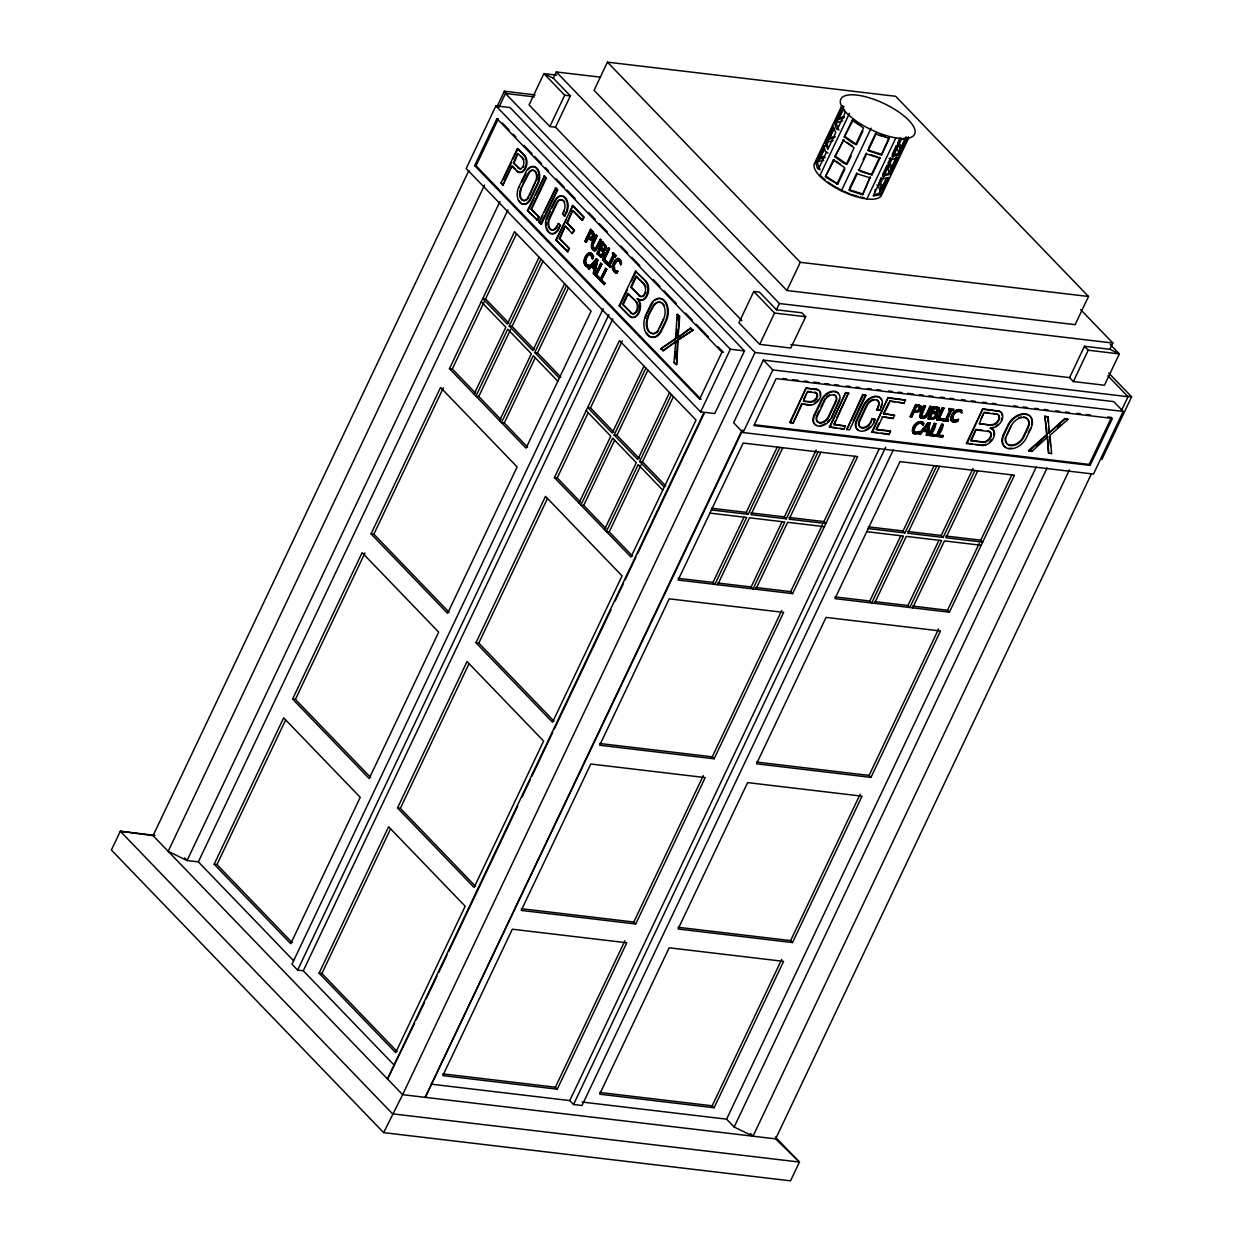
<?xml version="1.0" encoding="UTF-8"?>
<svg xmlns="http://www.w3.org/2000/svg" width="1243" height="1243" viewBox="0 0 1243 1243"><rect width="100%" height="100%" fill="white"/><g stroke="black" fill="none" stroke-linecap="round" stroke-linejoin="round"><path stroke-width="1.5" d="M937.377 413.841L934.596 418.363L927.977 418.596L933.633 406.679L938.403 407.549M662.659 350.759L676.472 341.079L663.358 350.852L660.763 348.801L675.555 338.453L677.124 314.355L679.719 316.406L677.948 337.941L679.004 316.312L677.124 314.355M660.763 348.801L676.27 338.531L676.86 329.271M677.466 319.995L677.823 314.432M678.15 340.489L676.596 364.587L677.451 340.411L692.957 330.141L677.451 340.411M675.881 364.494L674.001 362.536L675.757 340.986M674.996 359.025L675.586 351.847M921.327 407.238L918.67 411.495L913.667 412.21L911.787 416.902L913.667 412.21M825.336 146.348L823.627 145.788L815.703 162.491L817.273 167.867L820.069 169.778L817.412 163.035L824.544 148.01M823.627 145.788L825.212 151.164L828.009 153.075M825.119 142.665L827.776 149.409L835.7 132.706L833.043 125.963L825.119 142.665L826.828 143.209L828.304 148.445M844.168 106.68L842.459 106.137L834.535 122.824L836.104 128.2L838.901 130.111L836.244 123.368L843.375 108.343M842.459 106.137L845.131 112.864L837.192 129.567M881.52 189.324L878.863 182.581L881.644 184.492L883.229 189.868L886.399 183.187M889.444 172.622L886.787 165.878L882.825 174.238M891.153 173.165L891.324 172.187M898.86 152.796L896.203 146.053L892.241 154.396M900.352 149.657L897.695 142.914L900.072 137.911M900.585 153.34L900.74 152.361M927.977 435.392L929.78 422.806L928.008 422.589L918.732 434.071L920.41 434.491L922.974 431.274L927.076 431.772L926.47 435.205L927.977 435.392L929.78 422.806M927.325 430.373L928.086 424.314L927.325 430.373L923.767 429.721L928.086 424.314M926.47 435.205L926.843 431.523L922.726 431.026L920.177 434.242L918.732 434.071M594.185 274.361L597.759 259.973L594.542 274.408L593.175 273.32L594.107 269.311L591.357 266.468L589.12 269.109L588.157 268.115L596.593 258.762L588.157 268.115M594.48 267.68C596.951 248.6 597.417 275.34 592.258 265.38L596.034 260.921M594.542 274.408L593.533 273.367L594.449 269.358L591.357 266.468M937.766 409.46L936.212 411.682L932.763 411.697L934.41 408.201L937.968 409.398M495.926 105.888L466.187 168.52L700.632 411.868L714.756 413.546L744.495 350.914L510.065 107.566L495.926 105.888L730.371 349.236L744.495 350.914M496.92 106.898L504.347 91.236L535.158 94.888M155.018 835.358L120.307 831.241L111.373 850.026L383.636 1132.637L790.532 1180.85L799.451 1162.065L775.616 1138.883L402.623 1094.679L153.06 835.638L468.906 170.477M498.816 107.457L505.466 93.458L534.319 96.876M474.64 165.599L496.936 118.629L498.35 118.8L476.053 165.77L701.036 399.298L699.623 399.143L474.64 165.599L476.053 165.77M484.552 185.067L168.178 851.331L187.056 860.529L198.352 861.865L293.581 960.715M502.902 184.927L501.007 182.97L517.368 148.523L524.686 155.468A9.276 5.951 -83.2 0 1 525.696 168.209A9.276 5.951 -83.2 0 1 517.243 171.13L511.821 166.142L502.902 184.927L511.821 166.142M503.353 179.613L511.526 162.382M513.157 158.949L518.067 148.601M518.735 168.007L513.312 163.019L517.772 153.619L514.012 163.097L518.735 168.007A5.562 3.574 -83.2 0 0 521.392 168.706M741.885 320.663L555.497 127.19L570.366 95.882L553.353 78.216L556.336 71.954L600.664 77.206M499.966 201.521L187.056 860.529L184.523 857.903M198.352 861.865L507.936 209.865M518.704 187.32L526.131 171.658A11.125 7.147 -83.2 0 1 536.261 168.147A11.125 7.147 -83.2 0 1 537.473 183.436L530.046 199.082A11.125 7.147 -83.2 0 1 519.916 202.593A11.125 7.147 -83.2 0 1 518.704 187.32L519.403 187.398M521.889 182.177L526.022 173.476M549.857 126.522L564.726 95.214L543.921 73.617L529.052 104.94L549.857 126.522L555.497 127.19M520.584 189.278L528.026 173.616A7.427 4.77 -83.2 0 1 534.785 171.285A7.427 4.77 -83.2 0 1 535.593 181.462L528.151 197.124A7.427 4.77 -83.2 0 1 521.392 199.47A7.427 4.77 -83.2 0 1 520.584 189.278L528.726 173.709A7.427 4.77 -83.2 0 1 536.37 172.591M529.689 195.477L535.593 181.462M214.153 864.242L283.668 717.848L360.237 797.322L290.722 943.717L214.153 864.242L216.981 864.569L292.214 942.66M292.602 699.048L362.117 552.653L438.686 632.128L369.171 778.538L292.602 699.048L295.414 699.389L370.647 777.465M371.036 533.869L440.55 387.459L517.119 466.948L447.604 613.343L371.036 533.869L373.863 534.195L449.08 612.286M449.469 368.674L514.524 231.664L591.093 311.154L526.038 448.148L449.469 368.674L452.297 369L475.587 393.176M519.294 200.838A11.125 7.147 -83.2 0 0 530.745 199.175L538.188 183.513A11.125 7.147 -83.2 0 0 537.675 169.079A11.125 7.147 -83.2 0 0 528.197 169.514M527.467 210.44L544.543 176.086L546.423 178.044L531.553 209.352L539.12 217.214L537.629 220.337L527.467 210.44L537.629 220.337M216.981 864.569L285.672 719.915M295.414 699.389L364.945 552.98M373.863 534.195L443.378 387.8M452.297 369L484.086 302.065M508.853 323.102L485.562 298.942L516.544 233.715M528.182 210.533L533.9 198.476M535.547 195.027L544.543 176.086M539.12 217.214L530.854 209.275L545.724 177.967L543.828 175.993M607.439 62.15L594.061 90.335L786.912 290.505L1075.133 324.656L1088.511 296.487L895.659 96.301L607.439 62.15L800.29 262.32L1088.511 296.487M536.929 220.26L538.421 217.121M538.825 222.217L555.885 187.864L557.765 189.822L541.42 224.268L538.825 222.217L541.42 224.268M539.524 222.311L542.803 215.412M544.434 211.963L555.062 189.573M540.705 224.191L557.066 189.728L555.17 187.771M564.353 216.002L562.457 214.045L563.949 210.906A7.427 4.77 -83.2 0 0 563.141 200.713A7.427 4.77 -83.2 0 0 556.382 203.06L548.955 218.706A7.427 4.77 -83.2 0 0 549.763 228.898A7.427 4.77 -83.2 0 0 556.507 226.568L558.713 223.522L560.593 225.48L558.402 228.526A11.125 7.147 -83.2 0 1 548.272 232.037A11.125 7.147 -83.2 0 1 547.06 216.748L554.502 201.086A11.125 7.147 -83.2 0 1 564.633 197.59A11.125 7.147 -83.2 0 1 565.845 212.864L564.353 216.002L566.544 212.957A11.125 7.147 -83.2 0 0 565.332 197.668A11.125 7.147 -83.2 0 0 555.201 201.18L554.502 201.086M546.811 219.467A11.125 7.147 -83.2 0 1 547.759 216.841L550.245 211.621M551.892 208.14L555.201 201.18M556.507 226.568L557.221 226.646A7.427 4.77 -83.2 0 1 550.463 228.992A7.427 4.77 -83.2 0 1 549.655 218.799L557.097 203.137A7.427 4.77 -83.2 0 1 564.726 202.034M474.049 394.186L505.839 327.251L481.259 301.738M539.105 257.177L507.315 324.112L482.75 298.6L485.562 298.942M564.633 283.668L532.843 350.604L509.21 326.086L541 259.134M565.052 216.08L563.172 214.122L563.949 210.906M558.402 228.526L559.894 225.387L557.998 223.429M501.084 419.652L478.773 396.486L510.547 329.55M534.35 349.578L512.038 326.412L543.005 261.185M555.839 239.883L572.899 205.515L584.241 217.292L582.05 220.337L572.588 210.533L566.653 223.056L574.437 230.499L572.246 233.544L565.161 226.195L559.21 238.718L569.372 248.616L567.88 251.739L555.839 239.883L567.88 251.739M556.538 239.961L566.357 219.296M570.444 210.688L572.899 205.515M569.372 248.616L559.925 238.796L565.161 226.195M574.437 230.499L567.352 223.134L572.588 210.533M572.246 233.544L573.738 230.421M567.181 251.661L568.657 248.522M582.05 220.337L583.526 217.214L572.184 205.437M499.577 420.678L531.351 353.742L507.719 329.209L475.945 396.144L478.773 396.486M585.81 242.261C590.161 229.877 587.395 246.192 584.863 241.266L590.518 229.365L593.253 231.928L594.309 234.865L593.299 238.423L590.813 239.775M586.168 242.307L585.22 241.313L590.876 229.396M588.561 236.465L591.186 231.757L593.066 235.502L591.808 237.879L588.561 236.465L590.58 238.003M588.918 236.512L591.186 231.757M559.319 378.09L534.739 352.577L566.513 285.641M527.576 447.138L504.285 422.977L535.251 357.751M560.842 377.08L537.566 352.903L568.533 287.692M593.703 248.476L593.066 244.84L597.199 235.968C594.17 234.088 587.551 248.584 594.309 250.713M596.236 234.974L591.668 245.726L593.703 250.387M595.879 234.927L596.842 235.921L592.554 245.43L593.346 248.429L596.22 248.134L600.478 239.371L595.148 248.849M586.059 265.924C580.217 260.766 590.409 245.928 593.672 256.913L592.336 258.699L593.315 256.866C589.275 244.436 578.011 265.023 588.157 267.105M600.12 239.34L601.084 240.334L595.801 250.325M589.679 265.334C586.183 269.265 591.979 264.619 588.032 265.38M600.478 239.371L601.441 240.365L597.914 247.792L594.542 250.775M601.115 257.037L596.795 253.665L602.451 241.748L606.522 246.953L605.621 249.921L604.129 250.635M600.524 256.866L597.153 253.696L602.808 241.795M601.394 255.343L598.396 253.308C598.986 242.991 606.739 254.178 601.037 255.297M601.115 247.575C600.975 240.8 607.361 246.409 604.44 249.221C601.457 249.563 600.214 246.161 603.834 249.501M600.975 255.281L598.753 253.339L600.835 248.942M601.472 247.621L603.119 244.141M602.467 256.431C605.201 255.281 602.342 250.527 604.486 250.682M599.39 279.442L594.869 275.076L600.866 263.205L595.211 275.107L599.39 279.442L600.058 278.028L596.485 274.656L601.83 264.2L596.485 274.656M602.622 259.709L608.635 247.839L609.598 248.833L604.611 259.336L607.811 262.677C606.879 268.628 597.293 251.366 607.143 264.075M602.979 259.756L608.635 247.839M607.811 262.677L604.253 259.29L609.241 248.786L608.278 247.808M599.033 279.395L600.058 278.028M606.802 264.044L607.47 262.63M604.3 284.554L599.779 280.188L605.792 268.317L600.136 280.219L604.3 284.554L604.968 283.14L601.41 279.768L606.755 269.311L601.41 279.768M610.406 267.463L607.268 264.526L607.843 263.314L607.625 264.573L610.406 267.463L610.997 266.251L609.723 265.256L614.228 255.778L615.487 256.773L616.062 255.561L613.281 252.655L612.348 253.836C615.611 259.849 602.156 274.082 613.265 254.784M613.622 254.831L613.281 252.655M614.57 255.825L609.723 265.256M610.064 267.431L610.997 266.251M615.487 256.773L615.72 255.514L612.923 252.624M603.958 284.507L604.968 283.14M617.491 271.114C614.865 275.62 619.573 270.617 616.979 271.238M620.661 264.681L621.562 262.77L619.076 258.839M618.299 258.513L621.298 261.123L621.003 264.728L618.688 260.409M603.212 308.715L291.965 964.226L297.636 970.115L303.276 970.783L394.497 1065.453M297.636 970.115L608.884 314.603M303.276 970.783L612.877 318.783M619.169 305.623L635.53 271.176L646.158 281.571A10.208 6.557 -83.2 0 1 647.261 295.57A10.208 6.557 -83.2 0 1 637.985 298.786L637.271 298.708A10.208 6.557 -83.2 0 1 638.389 312.708A10.208 6.557 -83.2 0 1 629.098 315.924L619.169 305.623L629.797 316.017A10.208 6.557 -83.2 0 0 639.088 312.801A10.208 6.557 -83.2 0 0 637.985 298.786M619.869 305.716L627.233 290.209M631.32 281.602L636.23 271.269M635.453 313.112A6.495 4.164 -83.2 0 1 631.289 312.879L622.541 304.457L627.746 293.503L635.157 300.526M641.466 296.642A6.495 4.164 -83.2 0 1 639.461 295.663L630.729 287.226L635.934 276.272L644.666 284.694L635.934 276.272M631.289 312.879L623.256 304.535L628.461 293.581M639.461 295.663L631.428 287.319L636.634 276.35M319.094 973.16L388.608 826.766L465.177 906.24L395.662 1052.635L319.094 973.16L321.906 973.502L397.138 1051.578M397.527 807.966L467.042 661.571L543.611 741.046L474.096 887.455L397.527 807.966L400.355 808.307L475.572 886.399M475.96 642.786L545.475 496.377L622.044 575.866L552.529 722.261L475.96 642.786L478.788 643.113L554.021 721.204M554.409 477.592L619.449 340.582L696.033 420.072L630.978 557.066L554.409 477.592L557.221 477.918L580.512 502.094M321.906 973.502L390.597 828.832M400.355 808.307L469.046 663.653M478.788 643.113L547.479 498.459M557.221 477.918L588.203 412.707M613.778 432.02L590.503 407.859L622.277 340.924M645.909 314.681L650.369 305.296A14.838 9.524 -83.2 0 1 663.886 300.62A14.838 9.524 -83.2 0 1 665.502 320.989L661.043 330.389A14.838 9.524 -83.2 0 1 647.525 335.066A14.838 9.524 -83.2 0 1 645.909 314.681L646.624 314.774A14.838 9.524 -83.2 0 0 645.335 318.286M647.37 313.205L651.083 305.374A14.838 9.524 -83.2 0 1 652.886 302.406M647.805 316.654L652.264 307.254A11.125 7.147 -83.2 0 1 662.395 303.743A11.125 7.147 -83.2 0 1 663.607 319.031L659.147 328.432A11.125 7.147 -83.2 0 1 649.017 331.928A11.125 7.147 -83.2 0 1 647.805 316.654L652.979 307.332A11.125 7.147 -83.2 0 1 664.415 305.669M578.974 503.104L610.764 436.169L586.183 410.656M644.029 366.095L612.255 433.03L587.675 407.518L590.503 407.859M646.484 332.689A14.838 9.524 -83.2 0 0 661.742 330.467L666.201 321.082A14.838 9.524 -83.2 0 0 666.341 303.152A14.838 9.524 -83.2 0 0 655.077 300.169M669.557 392.586L637.768 459.522L614.135 435.003L645.925 368.052M606.009 528.57L583.697 505.404L614.663 440.177M639.29 458.496L616.963 435.33L647.929 370.103M604.502 529.596L636.292 462.66L612.659 438.126L580.869 505.062L583.697 505.404M664.244 487.007L639.663 461.495L671.453 394.559M632.501 556.056L609.225 531.895L641 464.96M665.782 485.997L642.491 461.821L673.457 396.61M699.623 399.143L721.934 352.157L496.936 118.629M841.884 105.655L814.631 163.066A37.104 13.238 25.4 0 0 841.371 190.832A37.104 13.238 25.4 0 0 881.334 195.555L908.586 138.144M753.786 291.468L738.917 322.776L759.706 344.358L790.797 348.04L805.666 316.732L801.89 312.801L776.455 309.787L759.442 292.136L753.786 291.468L774.575 313.05L805.666 316.732M817.117 162.149L822.897 149.968M827.03 141.267L832.81 129.086M836.119 122.125L842.723 108.203M826.828 143.209L833.96 128.184M824.389 149.16L819.634 159.182L825.166 157.348M825.974 145.819L828.413 141.749L833.105 140.645M833.804 129.319L829.05 139.34L834.581 137.522M843.22 109.493L838.466 119.514L843.997 117.681M700.632 411.868L730.371 349.236M818.36 169.234L826.284 152.532M703.864 412.707L387.505 1078.986L414.541 1023.393M416.203 1019.897L424.531 1002.371M426.194 998.859L437.008 976.081M438.67 972.57L446.998 955.044M448.661 951.532L517.741 806.07M521.905 797.307L530.217 779.781M531.88 776.269L552.684 732.453M554.362 728.942L610.95 609.769M615.114 601.006L623.427 583.48M625.089 579.968L635.919 557.19M637.581 553.679L704.159 413.468M819.727 175.962L849.466 113.331M825.445 176.599L833.385 159.896L834.348 159.663L825.445 176.599L827.061 178.029L837.735 184.135L844.867 169.11M834.861 156.758L843.764 139.838L834.861 156.758L843.857 163.268L847.151 164.309L835.84 156.54M844.292 136.932L852.216 120.229L853.18 119.996L844.292 136.932L853.288 143.427L856.567 144.468L862.906 131.105M383.636 1132.637L402.623 1094.679L755.029 352.499L505.466 93.458M759.706 344.358L774.575 313.05M776.455 309.787L779.423 303.525L556.336 71.954M836.757 184.368L844.696 167.665L833.385 159.896M846.172 164.527L854.112 147.824L842.801 140.055M855.604 144.701L863.528 127.998L852.216 120.229M786.912 290.505L800.29 262.32M847.944 162.631L851.113 155.95M841.371 190.832L871.11 128.2M763.357 360.097L733.619 422.729L743.081 432.548L1093.467 474.065L1123.206 411.433L1113.759 401.629L763.357 360.097L772.82 369.917L1123.206 411.433M849.715 187.926L856.862 172.886M863.108 159.741L866.278 153.06M868.562 148.259L875.693 133.219L878.475 135.13L889.366 138.33L881.442 155.033L868.111 150.791L876.035 134.089M858.68 170.617L866.62 153.914L879.951 158.156L872.027 174.859L861.119 171.674L858.338 169.763L872.027 174.859M741.605 431.088L425.23 1097.367L742.724 430.094M743.081 432.548L772.82 369.917M862.611 194.7L870.193 177.127L862.611 194.7L849.264 190.459L857.204 173.756L870.535 177.998M871.685 174.004L879.609 157.302L879.951 158.156M881.442 155.033L889.025 137.46L889.366 138.33M866.884 198.942L895.799 138.051M879.656 180.919L881.24 177.578M895.69 159.477L890.936 169.499L888.279 162.755L890.656 157.737M890.547 159.415L882.623 176.118L890.174 174.346L898.099 157.643L892.381 159.477L889.102 158.42M880.572 183.125L888.496 166.422L886.787 165.878M892.225 167.603L889.988 163.299L897.912 146.596L896.203 146.053M901.641 147.762L899.404 143.458L901.781 138.455M873.767 195.011L879.298 193.193L886.43 178.153M883.183 175.185L888.714 173.352L896.654 156.649M892.598 155.344L898.13 153.526L906.069 136.823M882.312 187.662L887.067 177.64M901.144 147.995L905.898 137.973M898.658 154.738L900.305 151.258M880.743 194.188L888.683 177.485L881.132 179.256L873.207 195.959L879.966 194.856L880.743 194.188L879.298 193.193M899.59 154.52L907.514 137.818L899.963 139.589L892.039 156.292L898.798 155.189L899.59 154.52L898.13 153.526M893.437 168.364L899.792 155.002M902.853 148.538L908.415 136.839M709.924 513.11L746.655 517.461L714.865 584.396L712.985 582.439L743.951 517.212M779.92 447.387L748.146 514.322L746.251 512.365L777.217 447.154M793.096 423.148L789.802 422.325L806.148 387.878L816.511 389.541A9.276 6.293 -43.9 0 1 819.867 398.211A9.276 6.293 -43.9 0 1 809.084 405.202L801.549 403.882L793.096 423.148L802.015 404.363M790.268 422.822L806.148 387.878M803.77 399.174L806.754 392.912M803.506 401.24L810.094 401.582A5.562 3.776 -43.9 0 0 816.558 397.387A5.562 3.776 -43.9 0 0 814.553 392.182L815.035 392.679A5.562 3.776 -43.9 0 1 817.039 397.884A5.562 3.776 -43.9 0 1 810.576 402.079L803.506 401.24L807.499 391.343L811.026 391.763M717.693 584.738L749.482 517.803L784.799 521.982L753.009 588.918L751.129 586.96L717.662 582.998M782.748 447.729L750.974 514.664L786.291 518.844L818.065 451.908M816.014 425.106A11.125 7.551 -43.9 0 1 814.041 415.286L821.468 399.624A11.125 7.551 -43.9 0 1 838.046 392.99M814.507 415.768L821.949 400.106A11.125 7.551 -43.9 0 1 834.876 391.716A11.125 7.551 -43.9 0 1 838.901 402.126L831.458 417.772A11.125 7.551 -43.9 0 1 818.531 426.163A11.125 7.551 -43.9 0 1 814.507 415.768L814.041 415.286M834.286 394.746A7.427 5.034 -43.9 0 1 835.607 401.303L828.164 416.949A7.427 5.034 -43.9 0 1 819.541 422.542A7.427 5.034 -43.9 0 1 816.869 415.613L819.339 410.392M821.001 406.912L824.295 399.951A7.427 5.034 -43.9 0 1 825.259 398.366M817.335 416.11L824.777 400.448A7.427 5.034 -43.9 0 1 833.4 394.854A7.427 5.034 -43.9 0 1 836.073 401.784L828.646 417.446A7.427 5.034 -43.9 0 1 820.007 423.04A7.427 5.034 -43.9 0 1 817.335 416.11L816.869 415.613M839.289 399.158A11.125 7.551 -43.9 0 1 838.435 401.629L831.458 417.772M751.129 586.96L782.096 521.734M786.291 518.844L784.395 516.886L816.185 449.95M829.361 427.017L845.722 392.57L848.534 392.912L834.146 424.718L845.442 426.054L843.966 429.177L829.361 427.017L836.415 427.856M829.827 427.514L845.722 392.57M834.146 424.718L835.327 420.74M836.974 417.26L847.71 394.652M755.837 589.26L787.627 522.309L824.358 526.675M820.893 452.25L789.119 519.186L825.849 523.536L823.954 521.578L789.056 517.445M862.673 394.575L846.778 429.519L849.606 429.845L865.967 395.398L862.673 394.575L865.967 395.398M846.778 429.519L863.139 395.072M853.226 420.755L865.501 394.917M858.4 430.125A11.125 7.551 -43.9 0 1 856.427 420.305L863.854 404.643A11.125 7.551 -43.9 0 1 873.207 396.579A11.125 7.551 -43.9 0 1 881.489 399.718M873.751 399.423A7.427 5.034 -43.9 0 0 866.682 404.985L859.255 420.631A7.427 5.034 -43.9 0 0 861.927 427.576A7.427 5.034 -43.9 0 0 870.551 421.983L872.042 418.844L874.87 419.186L873.845 422.806A11.125 7.551 -43.9 0 1 860.917 431.197A11.125 7.551 -43.9 0 1 856.893 420.787L864.336 405.14A11.125 7.551 -43.9 0 1 877.263 396.75A11.125 7.551 -43.9 0 1 881.287 407.145L879.795 410.283L876.968 409.941L877.993 406.321A7.427 5.034 -43.9 0 0 876.672 399.78M872.042 418.844L871.032 422.465A7.427 5.034 -43.9 0 1 862.393 428.058A7.427 5.034 -43.9 0 1 859.721 421.128L867.163 405.467A7.427 5.034 -43.9 0 1 875.787 399.873A7.427 5.034 -43.9 0 1 878.459 406.803L876.968 409.941M557.268 1089.179L442.819 1075.615L512.334 929.22L626.783 942.769L557.268 1089.179L555.372 1087.205L624.887 940.811M635.701 923.984L521.252 910.42L590.782 764.025L705.216 777.59L635.701 923.984L633.806 922.026L703.32 775.616M714.135 758.789L599.701 745.241L669.216 598.831L783.649 612.395L714.135 758.789L712.255 756.832L781.769 610.437M792.583 593.61L678.134 580.046L743.19 443.036L857.639 456.601L792.583 593.61L790.688 591.637L822.462 524.701M823.954 521.578L854.92 456.352M874.87 419.186L873.845 422.806M879.034 422.977L876.051 429.239L890.19 430.917L889.165 434.537L871.747 432.036L888.092 397.589L905.525 400.091L904.034 403.229L889.444 401.054L894.742 401.691M872.213 432.533L888.092 397.589M882.002 416.716L893.08 418.471L894.556 415.333L883.493 413.593L888.698 402.623M890.656 431.414L876.533 429.736L882.483 417.213M883.959 414.074L889.91 401.551M893.266 450.013L582.019 1105.509L573.536 1104.499L569.76 1100.583L879.345 448.583M889.165 434.537L890.19 430.917M573.536 1104.499L885.622 447.247M911.787 416.902L910.125 416.483L915.78 404.565L919.587 405.28M910.373 416.731L915.78 404.565M919.447 406.927C922.042 412.225 908.571 413.655 916.573 406.104L919.059 406.725M914.537 411.107L916.573 406.104M921.405 416.281L925.476 405.933L923.798 405.529L920.271 412.956L920.131 417.493M919.898 417.244C926.221 422.014 930.401 410.734 931.815 406.694L930.152 406.275L925.476 415.597L921.918 416.654M915.112 433.869L918.95 433.248L920.084 431.601L919.183 433.496L914.149 433.652M923.176 425.09C924.823 419.87 923.129 426.955 922.555 424.314M937.051 413.111L937.595 414.991L935.528 418.161L933.182 419.202L928.21 418.844L933.633 406.679M930.044 417.415L932.126 413.018C938.869 412.101 934.348 420.025 930.044 417.415C932.281 419.248 937.564 416.654 935.482 413.748M930.277 417.664L932.126 413.018M937.579 408.916L936.849 411.697L932.996 411.946L934.41 408.201M939.071 407.844C941.355 410.874 932.561 418.891 939.382 408.294M935.233 436.246L935.653 434.599L935.233 436.246L928.754 435.268L934.41 423.35C939.988 424.516 922.477 447.464 935.839 423.521M929.003 435.501L934.41 423.35M936.678 419.621L942.334 407.72L943.996 408.139L939.024 418.642L943.81 419.202L943.142 420.616L936.678 419.621L943.142 420.616M936.927 419.87L942.334 407.72M939.024 418.642L943.996 408.139M942.909 420.367L943.577 418.953L938.776 418.394M942.582 437.116L943.017 435.47L942.582 437.116L936.119 436.138L941.774 424.22C947.337 425.386 929.826 448.335 943.204 424.391M943.623 420.445L944.198 419.233C947.135 421.33 952.93 409.149 948.704 409.755L949.279 408.543L953.676 409.273L953.101 410.501C950.165 408.388 944.369 420.569 948.611 419.979L948.021 421.191L943.623 420.445L948.021 421.191M936.352 436.386L941.774 424.22M943.857 420.693L944.198 419.233M950.305 410.159L948.937 410.004L949.279 408.543M945.566 419.404L950.072 409.91M947.228 419.808L951.734 410.33M947.788 420.942L948.362 419.73L946.995 419.559M953.101 410.501L953.676 409.273M866.744 531.693L903.475 536.044L871.7 602.979L869.805 601.022L900.771 535.795M936.756 465.97L904.966 532.921L903.071 530.947L934.052 465.737M954.733 421.905L957.483 421.237L958.369 419.357L953.676 420.352M953.645 421.874L957.716 421.486L958.26 419.342M961.709 413.08C965.034 410.858 949.776 409.165 953.008 419.854M874.528 603.321L906.302 536.386L941.635 540.565L909.845 607.501L907.949 605.543L874.497 601.581M939.584 466.311L907.794 533.247L943.111 537.427L974.9 470.491M966.401 443.254L982.762 408.807L998.067 411.06A10.208 6.93 -43.9 0 1 1001.749 420.6A10.208 6.93 -43.9 0 1 989.894 428.276A10.208 6.93 -43.9 0 1 993.577 437.816A10.208 6.93 -43.9 0 1 981.706 445.507L966.401 443.254L971.964 443.922M966.883 443.751L982.762 408.807M970.721 440.457L982.731 441.886A6.495 4.413 -43.9 0 0 990.267 436.992A6.495 4.413 -43.9 0 0 987.936 430.917L988.403 431.414A6.495 4.413 -43.9 0 1 990.749 437.474A6.495 4.413 -43.9 0 1 983.197 442.368L970.721 440.457L975.926 429.503L982.778 430.311M981.131 418.534L983.353 413.841M971.187 440.954L975.926 429.503M992.675 413.298L996.575 414.199A6.495 4.413 -43.9 0 1 998.921 420.258A6.495 4.413 -43.9 0 1 991.37 425.153L979.375 423.723L984.099 412.272L989.242 412.894M907.949 605.543L938.916 540.317M943.111 537.427L941.231 535.469L973.005 468.533M912.673 607.843L944.447 540.907L981.193 545.257M977.728 470.833L945.939 537.768L982.669 542.119L980.789 540.161L945.892 536.028M1006.069 447.511A14.838 10.068 -43.9 0 1 1003.427 434.413L1007.902 425.028A14.838 10.068 -43.9 0 1 1023.626 413.764A14.838 10.068 -43.9 0 1 1031.659 424.407M1003.909 434.91L1008.368 425.51A14.838 10.068 -43.9 0 1 1025.615 414.323A14.838 10.068 -43.9 0 1 1030.975 428.198L1026.516 437.583A14.838 10.068 -43.9 0 1 1009.269 448.77A14.838 10.068 -43.9 0 1 1003.909 434.91L1003.427 434.413M1006.737 435.236L1011.196 425.852A11.125 7.551 -43.9 0 1 1024.139 417.462A11.125 7.551 -43.9 0 1 1028.147 427.856L1023.688 437.256A11.125 7.551 -43.9 0 1 1010.745 445.647A11.125 7.551 -43.9 0 1 1006.737 435.236L1011.196 425.852M1005.401 437.21A11.125 7.551 -43.9 0 0 1011.414 445.196A11.125 7.551 -43.9 0 0 1023.222 436.759L1027.681 427.359A11.125 7.551 -43.9 0 0 1023.657 416.964M1028.272 432.393L1030.975 428.198M714.088 1107.762L599.654 1094.197L669.169 947.803L783.603 961.367L714.088 1107.762L712.192 1105.804L781.707 959.394M792.521 942.567L678.088 929.003L747.602 782.608L862.036 796.173L792.521 942.567L790.641 940.609L860.156 794.215M870.97 777.388L756.521 763.823L826.036 617.414L940.485 630.978L870.97 777.388L869.075 775.414L938.589 629.02M949.403 612.193L834.954 598.629L900.01 461.619L1014.459 475.183L949.403 612.193L947.508 610.235L979.298 543.284M980.789 540.161L1011.755 474.935M1069.586 377.608L1084.455 346.284L1109.89 349.299L1119.322 353.898L1104.452 385.221L1073.362 381.539L1069.586 377.608L790.859 344.575M1073.362 381.539L1088.231 350.215L1084.455 346.284M1069.384 469.932L753.009 1136.211L734.147 1127.013L726.58 1119.166L1036.18 467.166M734.147 1127.013L1047.057 468.005M1109.89 349.299L1112.858 343.037L1080.602 309.569M1090.127 465.41L753.864 425.557L776.16 378.587L1112.423 418.425L1090.127 465.41L1089.179 464.416L1111.475 417.446L1107.637 416.995M775.616 1138.883L1091.463 473.723M1121.372 410.703L1128.023 396.703L1107.901 375.806M1101.888 459.428L1131.627 396.797L1108.709 373.009M924.015 429.969L928.335 424.547M918.965 434.32L928.257 422.838L930.013 423.04M592.258 265.38L596.391 260.968M589.12 269.109L591.699 266.499M616.248 259.212L612.752 266.592L614.306 271.829M604.735 250.371L606.025 246.176L602.451 241.748M1068.001 419.342L1065.173 419.015L1048.797 433.17L1064.707 418.518L1068.001 419.342L1049.931 435.392L1051.64 453.788L1048.346 452.965L1047.305 436.309L1048.828 453.462M1036.693 446.082L1042.007 441.187M1049.263 433.667L1048.222 417.011L1044.928 416.172L1046.637 434.568L1028.567 450.619L1031.861 451.458L1047.787 436.79M1029.049 451.116L1047.103 435.066L1044.928 416.172M1057.809 427.499L1060.59 425.028M591.45 237.833L592.756 234.88L590.829 231.711M591.979 239.386C595.397 236.667 593.89 231.447 590.518 229.365M836.974 122.637L842.521 120.82M603.803 249.392L604.844 246.72L602.762 244.094M677.249 337.863L690.362 328.09L692.957 330.141M677.948 337.941L691.061 328.168M617.351 260.424L614.182 265.645L614.959 270.461M601.441 255.203L602.808 252.282L600.493 248.895M617.056 258.715C612.286 260.89 609.987 270.353 615.736 272.807M919.727 431.352L915.78 432.502M920.084 431.601L917.241 432.719L914.63 432.051M601.394 256.975L604.176 253.976L603.476 250.713M602.28 256.835L600.757 256.99M589.695 254.333C586.152 255.996 583.899 262.568 587.551 265.194M617.942 260.238C614.011 261.232 611.54 268.985 615.798 271.083M616.699 258.668L617.864 258.497M617.849 271.16L616.279 271.269M837.798 117.852L844.556 116.749M828.382 137.678L835.141 136.575M818.966 157.519L823.891 156.354M591.823 239.697L590.161 239.666M595.506 250.713L593.952 250.666M590.658 238.081L591.435 238.066M589.089 265.396C582.781 265.474 585.298 254.302 590.254 254.349M617.585 260.191L618.501 260.253M595.071 249.066L593.797 248.802M617.507 258.451L618.657 258.544M556.724 75.139L543.921 73.617L553.353 78.216M564.726 95.214L570.366 95.882M517.368 148.523L524.686 155.468M517.772 153.619L523.194 158.607A5.562 3.574 -83.2 0 1 523.862 159.524M501.007 182.97L503.601 185.021M528.151 197.124L528.865 197.202A7.427 4.77 -83.2 0 1 522.107 199.548A7.427 4.77 -83.2 0 1 521.299 189.356M635.53 271.176L646.158 281.571M779.423 303.525L1112.858 343.037M1088.231 350.215L1119.322 353.898L1110.217 344.451M627.746 293.503L636.494 301.925A6.495 4.164 -83.2 0 1 637.255 302.997M663.607 319.031L659.147 328.432M1126.329 396.16L1131.627 396.797M755.029 352.499L1128.023 396.703M509.21 326.086L512.038 326.412M721.934 352.157L723.333 352.328L717.957 346.735M674.001 362.536L676.596 364.587M782.904 378.509L786.741 378.975M792.506 379.643L798.27 380.327M804.035 381.011L807.888 381.477M813.652 382.16L819.417 382.844M825.181 383.528L829.019 383.978M834.783 384.662L838.621 385.112M846.312 386.029L850.15 386.48M855.914 387.163L859.768 387.614M867.443 388.531L871.296 388.981M877.061 389.665L880.899 390.131M888.59 391.032L892.427 391.498M898.192 392.182L902.03 392.633M907.794 393.316L913.558 394M919.323 394.684L923.176 395.134M928.941 395.818L932.778 396.268M940.469 397.185L944.307 397.636M950.072 398.319L953.909 398.77M961.6 399.687L965.454 400.137M971.218 400.821L975.056 401.287M982.747 402.188L986.585 402.654M992.349 403.338L996.187 403.789M1013.48 405.839L1017.333 406.29M1023.098 406.974L1026.936 407.424M1034.627 408.341L1038.464 408.792M1044.229 409.475L1048.067 409.941M1055.758 410.843L1059.595 411.309M1065.36 411.977L1069.213 412.443M1076.889 413.344L1080.742 413.81M1086.506 414.494L1090.344 414.944M534.739 352.577L537.566 352.903M806.629 388.375L816.511 389.541M846.188 393.068L849.016 393.394M888.574 398.086L905.525 400.091M983.229 409.304L998.067 411.06M1045.394 416.669L1048.222 417.011M898.269 402.111L904.034 403.229M807.966 391.84L815.035 392.679M984.565 412.769L996.575 414.199M951.501 410.081L952.868 410.252M916.806 406.352L917.987 406.492M934.643 408.45L937.175 408.807M914.304 410.858L917.909 410.532L919.634 407.3M932.374 413.266L935.109 413.639M913.9 412.458L919.556 411.262L921.451 408.279L921.234 406.554M876.501 409.444L879.795 410.283M958.617 419.59L955.774 420.709L953.163 420.041M991.37 425.153L979.375 423.723M944.431 419.481L945.799 419.637M910.125 416.483L911.554 416.654M801.549 403.882L808.603 404.705A9.276 6.293 -43.9 0 0 810.56 404.659M883.493 413.593L894.556 415.333M883.773 416.933L893.08 418.471M934.658 423.599L936.088 423.77M942.008 424.469L943.437 424.64M976.392 429.985L988.403 431.414M872.508 419.342L875.336 419.668M923.767 429.721L927.092 430.125M930.852 434.025L935.901 434.832M938.216 434.895L943.251 435.703M926.237 434.957L927.744 435.143M928.754 435.268L934.985 435.998M936.119 436.138L942.349 436.868M833.665 424.22L845.442 426.054M789.802 422.325L792.63 422.667M839.957 428.276L843.966 429.177M871.747 432.036L877.387 432.704M881.163 433.154L888.698 434.056M975.677 444.357L981.24 445.01A10.208 6.93 -43.9 0 0 985.668 444.326M1028.567 450.619L1031.861 451.458M754.843 424.795L1089.179 464.416M614.135 435.003L616.963 435.33M504.285 422.977L501.457 422.636L533.247 355.7L557.827 381.213M639.663 461.495L642.491 461.821M711.353 508.232L746.251 512.365M750.927 512.924L784.395 516.886M868.173 526.814L903.071 530.947M907.763 531.507L941.231 535.469M711.4 509.972L748.146 514.322M868.235 528.555L904.966 532.921M609.225 531.895L606.398 531.553L638.172 464.618L662.752 490.13M678.088 578.306L712.985 582.439M755.791 587.504L790.688 591.637M834.908 596.889L869.805 601.022M912.611 606.087L947.508 610.235M599.716 743.5L712.255 756.832M756.536 762.083L869.075 775.414M521.283 908.695L633.806 922.026M678.103 927.278L790.641 940.609M442.834 1073.874L555.372 1087.205M599.67 1092.457L712.192 1105.804M431.041 1084.145L569.76 1100.583M582.081 1102.044L726.58 1119.166M153.06 835.638L120.307 831.241L392.555 1113.837L799.451 1162.065L775.306 1137.003M936.476 407.02L938.885 407.766M918.484 404.892L920.255 405.498M588.778 267.229L586.447 266.515M616.062 272.963L617.025 273.118M881.101 154.163L867.769 149.921M862.269 193.83L848.922 189.589M952.682 421.641L953.894 422.107M615.456 271.052L616.637 271.316M921.622 423.428C917.334 422.045 913.9 427.514 914.242 431.29M616.404 273.009L614.679 272.419M880.013 134.897L884.985 136.481M834.535 122.824L836.244 123.368M897.695 142.914L899.404 143.458M870.597 154.722L877.216 156.836M888.279 162.755L889.988 163.299M815.703 162.491L817.412 163.035M618.159 260.207L620.195 261.776L620.583 264.604M589.912 254.302L591.948 255.872L592.771 258.824M961.507 410.314C955.867 407.875 950.429 414.913 951.159 420.134M922.974 422.309C917.334 419.87 911.896 426.908 912.626 432.144M920.395 417.664C927.262 420.678 929.531 409.615 931.815 406.694M951.905 421.253L952.915 421.89M913.372 433.248L914.382 433.9M590.503 239.713L587.923 237.817M921.467 416.389C926.983 419.404 928.801 408.714 930.152 406.275M856.567 144.468L845.256 136.699M837.735 184.135L826.424 176.366M915.392 432.595L914.242 431.616M962.082 410.687C956.489 406.368 948.642 415.504 951.548 420.911M923.549 422.698C917.955 418.378 910.109 427.514 913.015 432.906M854.951 121.565L860.56 125.419M846.934 142.37L852.543 146.208M888.714 173.352L890.174 174.346M836.119 161.233L840.315 164.123M918.826 406.477L919.68 407.176M922.322 423.941C918.095 420.305 912.378 427.903 914.475 431.865M936.383 412.598L937.284 413.36M590.441 254.52L592.336 258.699M589.835 239.355L588.281 237.864M951.299 420.662L952.138 421.486M912.782 432.673L913.605 433.496M925.476 405.933L921.141 414.525L921.7 416.638M923.798 405.529L919.804 416.949M881.287 407.145L880.805 406.647A11.125 7.551 -43.9 0 0 881.675 404.193M504.347 91.236L506.709 93.691M502.39 122.995L509.133 129.987M513.173 134.182L515.876 136.979M523.956 145.369L532.035 153.759M534.723 156.556L541.466 163.548M545.506 167.743L548.194 170.54M556.289 178.93L564.369 187.32M567.057 190.117L575.152 198.507M588.623 212.491L595.35 219.483M599.39 223.678L607.485 232.068M620.956 246.052L627.684 253.044M631.724 257.239L639.819 265.629M653.29 279.613L660.017 286.605M664.057 290.8L676.192 303.385M685.623 313.174L692.351 320.166M696.391 324.361L708.526 336.946M690.362 328.09L692.242 330.048M520.833 156.152L523.194 158.607M573.303 210.611L582.749 220.431M614.228 255.778L615.145 256.726M607.843 263.314L609.117 264.308M512.52 166.22L514.882 168.675M565.86 226.273L569.403 229.955M596.236 258.715L597.759 259.973M600.524 263.159L601.83 264.2M605.434 268.27L606.755 269.311M592.616 265.427L594.822 267.727M588.514 268.146L589.477 269.156M750.492 1133.585L753.009 1136.211M961.321 412.552C957.53 408.279 952.045 415.178 952.775 419.279M922.088 423.692L922.788 424.562M920.939 405.964L921.467 406.787M1049.636 436.744L1050.49 445.942M1047.756 416.514L1048.098 422.061M1048.439 427.623L1048.797 433.17M658.51 330.747A11.125 7.147 -83.2 0 1 649.017 331.166A11.125 7.147 -83.2 0 1 648.504 316.732M522.495 158.529A5.562 3.574 -83.2 0 1 523.101 166.158A5.562 3.574 -83.2 0 1 518.036 167.914M523.987 155.391A9.276 5.951 -83.2 0 1 524.981 168.131A9.276 5.951 -83.2 0 1 516.544 171.052M559.117 228.603A11.125 7.147 -83.2 0 1 550.602 233.327M548.971 232.115A11.125 7.147 -83.2 0 1 546.734 227.92M546.267 225.201A11.125 7.147 -83.2 0 1 546.298 222.326M645.459 281.477A10.208 6.557 -83.2 0 1 646.562 295.492A10.208 6.557 -83.2 0 1 637.271 298.708M643.967 284.616A6.495 4.164 -83.2 0 1 644.666 293.534A6.495 4.164 -83.2 0 1 638.762 295.57M635.794 301.831A6.495 4.164 -83.2 0 1 636.494 310.75A6.495 4.164 -83.2 0 1 630.589 312.801M637.799 304.38A6.495 4.164 -83.2 0 1 636.416 312.133M645.443 285.766A6.495 4.164 -83.2 0 1 645.972 287.149M645.94 292.074A6.495 4.164 -83.2 0 1 645.381 293.612M644.589 294.917A6.495 4.164 -83.2 0 1 642.569 296.487M523.8 166.251A5.562 3.574 -83.2 0 1 523.132 167.37M536.976 174.16A7.427 4.77 -83.2 0 1 536.929 179.8M816.045 389.059A9.276 6.293 -43.9 0 1 820.116 395.662M818.189 399.718A9.276 6.293 -43.9 0 1 814.693 403.012M829.547 419.683A11.125 7.551 -43.9 0 1 827.62 421.859M825.352 423.63A11.125 7.551 -43.9 0 1 820.396 425.619M870.007 426.877A11.125 7.551 -43.9 0 1 865.283 429.938M991.293 428.322A10.208 6.93 -43.9 0 1 993.887 435.066M991.774 439.525A10.208 6.93 -43.9 0 1 990.018 441.514M1018.825 417.726A11.125 7.551 -43.9 0 1 1021.311 417.026M997.601 410.563A10.208 6.93 -43.9 0 1 1002.278 415.675M1002.076 417.834A10.208 6.93 -43.9 0 1 1001.283 420.103M998.191 424.283A10.208 6.93 -43.9 0 1 996.109 425.914M993.856 427.095A10.208 6.93 -43.9 0 1 991.572 427.732M826.548 396.921A7.427 5.034 -43.9 0 1 829.702 394.87M1011.911 448.195A14.838 10.068 -43.9 0 1 1008.788 448.288M996.109 413.701A6.495 4.413 -43.9 0 1 998.455 419.761A6.495 4.413 -43.9 0 1 990.904 424.655M875.119 189.48A29.692 10.597 25.4 0 1 874.652 192.308M864.149 197.715A35.255 12.57 25.4 0 1 860.342 196.984M858.385 196.503A35.255 12.57 25.4 0 1 851.781 194.483M850.103 193.877A35.255 12.57 25.4 0 1 843.36 191.034M841.697 190.241A35.255 12.57 25.4 0 1 827.993 182.037M825.166 179.831A35.255 12.57 25.4 0 1 821.126 176.133M818.997 161.574A35.255 12.57 25.4 0 1 823.674 160.487M876.936 184.896A35.255 12.57 25.4 0 1 880.199 191.391M853.071 118.707A40.817 14.559 25.4 0 0 914.397 134.555A40.817 14.559 25.4 0 0 865.672 96.783A40.817 14.559 25.4 0 0 853.071 118.707"/></g></svg>
